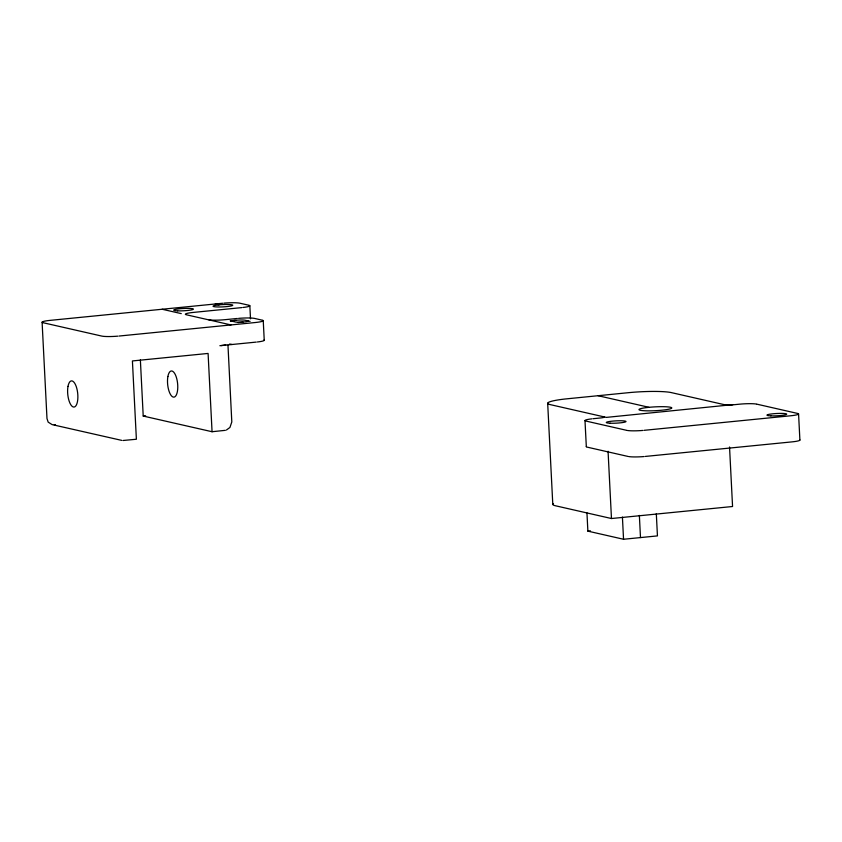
<?xml version="1.0" encoding="UTF-8"?>
<svg xmlns="http://www.w3.org/2000/svg" width="842" height="842" viewBox="0 0 842 842"><rect width="100%" height="100%" fill="white"/><g stroke="black" fill="none" stroke-linecap="round" stroke-linejoin="round"><path stroke-width="1.26" d="M226.424 430.02L229.929 427.462L231.803 421.958L227.971 345.188M729.067 405.023L606.345 417.39L604.019 416.874M225.33 430.336L212.058 431.725L143.214 416.053L140.372 359.934M232.676 321.349L230.35 320.834L235.823 320.286M238.002 322.57L243.443 322.023M732.887 404.834L727.435 405.381L671.337 392.604A32.891 3.842 -2.9 0 0 628.321 392.698L564.866 399.024A32.891 3.842 -2.9 0 0 550.247 404.623L603.798 416.811M222.688 303.246L50.141 320.37A13.156 1.537 -2.9 0 0 42.689 322.612M241.812 307.604L193.376 312.414A13.156 1.537 -2.9 0 0 186.366 314.771L208.037 319.707M237.36 318.465L225.246 319.665A13.156 1.537 -2.9 0 1 208.595 319.813L230.992 324.938M118.985 336.053L255.21 322.528A13.156 1.537 -2.9 0 0 262.651 320.286M221.036 345.588L256.2 342.105M143.214 416.053L145.634 415.811M593.031 418.716L600.293 417.99A6.578 0.768 -2.9 0 0 604.177 416.937M733.487 404.781L739.539 404.181A13.156 1.537 -2.9 0 1 756.19 404.034M644.025 430.336L790.543 415.79A13.156 1.537 -2.9 0 0 797.553 413.433L756.747 404.139M645.351 456.427L791.859 441.892A13.156 1.537 -2.9 0 0 799.637 439.777M553.394 503.621A32.891 3.842 -2.9 0 0 555.373 505.747L611.471 518.525L732.561 506.505L729.54 446.997M586.948 512.873L587.874 531.134L590.474 530.881M587.874 531.134L623.543 539.259L657.444 535.901L656.318 513.715M54.256 424.821L55.425 424.757M123.058 440.492L136.383 439.24L132.415 360.944L208.09 353.44L212.058 431.725M230.35 320.834L232.866 320.823M121.795 440.398L52.099 424.6L48.162 422.126L46.984 418.527L42.1 322.191M247.78 320.855L250.106 321.37M229.655 343.989L231.982 344.504M248.822 305.236L239.896 303.204A13.156 1.537 -2.9 0 0 223.898 303.131M215.268 303.983L219.099 304.857A9.862 1.147 -2.9 0 1 232.697 305.383A9.862 1.147 -2.9 0 1 216.973 306.941A9.862 1.147 -2.9 0 1 219.099 304.857M598.052 395.708L649.014 407.317A16.44 1.916 -2.9 0 1 671.684 408.191A16.44 1.916 -2.9 0 1 645.467 410.791A16.44 1.916 -2.9 0 1 649.014 407.317M262.209 320.171L254.568 318.423A13.156 1.537 -2.9 0 0 238.57 318.36M247.559 320.791L245.001 320.213A6.578 0.768 -2.9 0 0 236.402 320.234M232.897 321.412L235.444 321.991A6.578 0.768 -2.9 0 0 242.822 322.076M162.148 309.256L181.272 313.613M626.816 430.367L586.021 421.074A13.156 1.537 -2.9 0 1 591.863 418.842M43.131 322.728L101.777 336.084A13.156 1.537 -2.9 0 0 117.775 336.158M628.143 456.469L587.337 447.176A13.156 1.537 -2.9 0 1 586.369 446.492M798.574 413.969L799.9 440.061M639.362 515.399L640.488 537.575M622.417 517.083L623.543 539.259M608.061 451.249L611.471 518.525M584.99 420.547L586.316 446.639M547.679 403.276L552.794 504.411M263.241 320.707L264.241 340.284M249.853 305.772L250.506 318.823M247.937 320.918A6.578 0.768 -2.9 0 1 244.054 321.97M232.518 321.286A6.578 0.768 -2.9 0 1 235.265 320.36M263.967 339.989A13.156 1.537 -2.9 0 1 257.357 341.978M249.264 305.362A13.156 1.537 -2.9 0 1 242.97 307.477M225.74 344.852A13.156 1.537 -2.9 0 1 219.867 345.715M642.814 430.441A13.156 1.537 -2.9 0 1 627.374 430.483M644.141 456.543A13.156 1.537 -2.9 0 1 628.7 456.575M732.256 404.886A6.578 0.768 -2.9 0 1 725.499 404.897M167.884 376.521A13.156 4.999 84.3 0 0 173.294 397.098A13.156 4.999 84.3 0 0 176.715 378.532A13.156 4.999 84.3 0 0 167.884 376.521M67.991 386.436A13.156 4.999 84.3 0 0 73.391 407.012A13.156 4.999 84.3 0 0 76.822 388.446A13.156 4.999 84.3 0 0 67.991 386.436M177.62 310.845A9.862 1.147 -2.9 0 0 193.344 309.288A9.862 1.147 -2.9 0 0 179.746 308.761A9.862 1.147 -2.9 0 0 177.62 310.845M770.883 415.864A9.862 1.147 -2.9 0 0 786.617 414.306A9.862 1.147 -2.9 0 0 773.009 413.78A9.862 1.147 -2.9 0 0 770.883 415.864M610.218 423.221A9.862 1.147 -2.9 0 0 625.943 421.663A9.862 1.147 -2.9 0 0 612.344 421.137A9.862 1.147 -2.9 0 0 610.218 423.221"/></g></svg>
